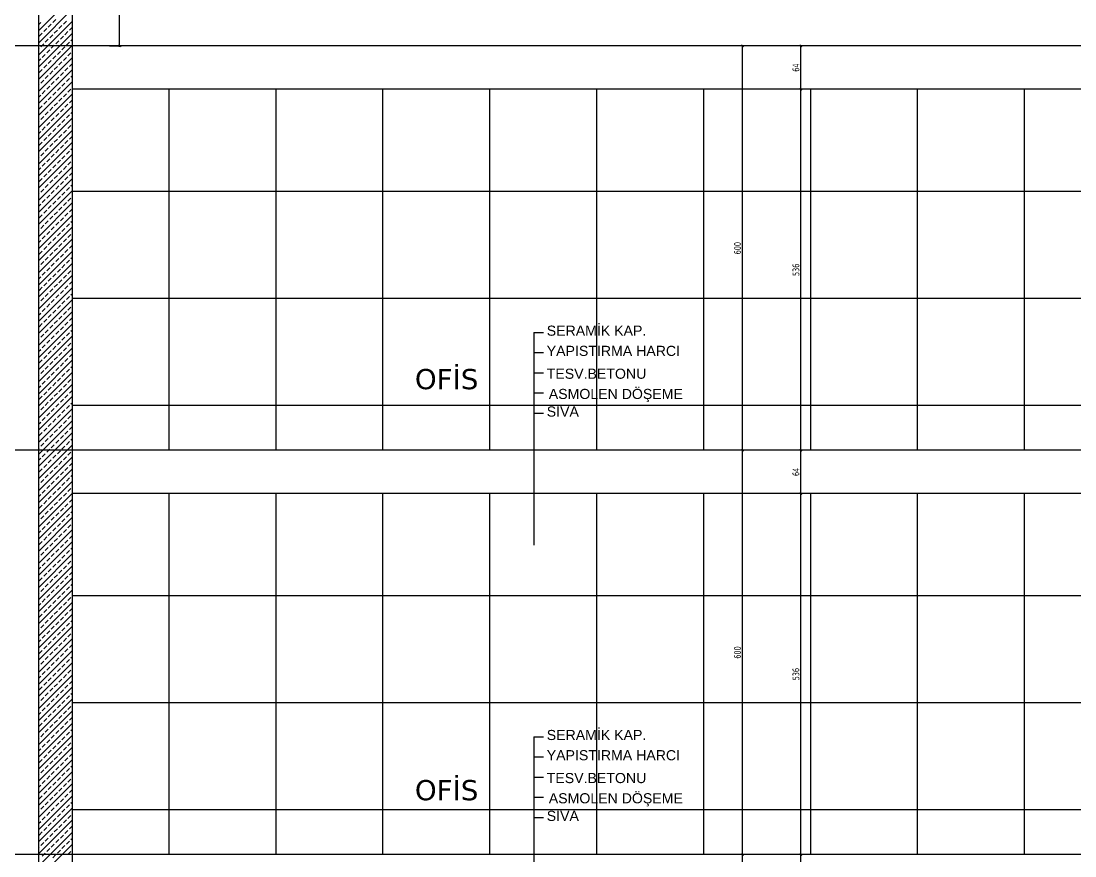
# Model space of a CAD drawing. Header units: millimetres. Extents: x 43168.9 to 43194.6, y -25545.1 to -25543.4.
# Drawn here: x 43183.7894 to 43184.1023, y -25544.0149 to -25543.7672 of the extents above; entities that cross this region are included whole.
import ezdxf
from ezdxf.enums import TextEntityAlignment as Align

# ---------------------------------------------------------------- set-up
doc = ezdxf.new("R2010")
doc.units = ezdxf.units.MM
doc.header["$LTSCALE"] = 200
doc.linetypes.add('kesit_$0$HIDDEN2', pattern=[0.1875, 0.125, -0.0625])
for name, color, linetype in [('gor-4_sgh', 17, 'Continuous'), ('kesit_$0$izd-alt_sgh', 8, 'kesit_$0$HIDDEN2'), ('kolon-b.a_sgh', 6, 'Continuous'), ('olcuic_sgh', 183, 'Continuous'), ('tarama-betonarme_sgh', 223, 'Continuous'), ('yazi-mahal_sgh', 12, 'Continuous'), ('yazi-malz_sgh', 7, 'Continuous')]:
    doc.layers.add(name, color=color, linetype=linetype)
doc.styles.add('1-200', font='arial.ttf', dxfattribs={"height": 60})
doc.styles.add('dim', font='VERDANA.TTF', dxfattribs={"width": 0.7})
doc.styles.add('text1', font='VERDANA.TTF')

msp = doc.modelspace()

# ---------------------------------------------------------------- linework, layer by layer
at = {"color": 0, "linetype": 'ByBlock', "lineweight": -2}
for p, q in [((43183.81839, -25543.77426), (43183.81899, -25543.77486)), ((43184.0039, -25543.77486), (43184.0033, -25543.77426)), ((43184.02125, -25543.77486), (43184.02065, -25543.77426)), ((43184.02125, -25543.78766), (43184.02065, -25543.78706)), ((43184.02065, -25543.78706), (43184.02125, -25543.78766)), ((43184.0039, -25543.89486), (43184.0033, -25543.89426)), ((43184.0033, -25543.89426), (43184.0039, -25543.89486)), ((43184.02125, -25543.89486), (43184.02065, -25543.89426)), ((43184.02065, -25543.89426), (43184.02125, -25543.89486)), ((43184.02125, -25543.90766), (43184.02065, -25543.90706)), ((43184.02065, -25543.90706), (43184.02125, -25543.90766)), ((43184.0039, -25544.01486), (43184.0033, -25544.01426)), ((43184.0033, -25544.01426), (43184.0039, -25544.01486)), ((43184.02125, -25544.01486), (43184.02065, -25544.01426)), ((43184.02065, -25544.01426), (43184.02125, -25544.01486))]:
    msp.add_line(p, q, dxfattribs=at)
at = {"layer": 'gor-4_sgh'}
for p, q in [((43184.17469, -25543.77456), (43183.80469, -25543.77456)), ((43184.17469, -25543.78736), (43183.80469, -25543.78736)), ((43183.83338, -25543.89456), (43183.83338, -25543.78736)), ((43183.86513, -25543.89456), (43183.86513, -25543.78736)), ((43183.89688, -25543.89456), (43183.89688, -25543.78736)), ((43183.92863, -25543.89456), (43183.92863, -25543.78736)), ((43183.96038, -25543.89456), (43183.96038, -25543.78736)), ((43183.99213, -25543.89456), (43183.99213, -25543.78736)), ((43184.02388, -25543.89456), (43184.02388, -25543.78736)), ((43184.05563, -25543.89456), (43184.05563, -25543.78736)), ((43184.08738, -25543.89456), (43184.08738, -25543.78736)), ((43184.17469, -25543.81775), (43183.80469, -25543.81775)), ((43184.17469, -25543.8495), (43183.80469, -25543.8495)), ((43184.17469, -25543.88125), (43183.80469, -25543.88125)), ((43184.17469, -25543.89456), (43183.80469, -25543.89456)), ((43184.17469, -25543.90736), (43183.80469, -25543.90736)), ((43183.83338, -25544.01456), (43183.83338, -25543.90736)), ((43183.86513, -25544.01456), (43183.86513, -25543.90736)), ((43183.89688, -25544.01456), (43183.89688, -25543.90736)), ((43183.92863, -25544.01456), (43183.92863, -25543.90736)), ((43183.96038, -25544.01456), (43183.96038, -25543.90736)), ((43183.99213, -25544.01456), (43183.99213, -25543.90736)), ((43184.02388, -25544.01456), (43184.02388, -25543.90736)), ((43184.05563, -25544.01456), (43184.05563, -25543.90736)), ((43184.08738, -25544.01456), (43184.08738, -25543.90736)), ((43184.17469, -25543.93775), (43183.80469, -25543.93775)), ((43184.17469, -25543.9695), (43183.80469, -25543.9695)), ((43184.17469, -25544.00125), (43183.80469, -25544.00125)), ((43184.17469, -25544.01456), (43183.80469, -25544.01456))]:
    msp.add_line(p, q, dxfattribs=at)
at = {"layer": 'kesit_$0$izd-alt_sgh'}
for p, q in [((43185.17869, -25543.77456), (43183.58059, -25543.77456)), ((43185.17869, -25543.89456), (43183.58059, -25543.89456)), ((43185.17869, -25544.01456), (43183.58059, -25544.01456))]:
    msp.add_line(p, q, dxfattribs=at)
at = {"layer": 'kolon-b.a_sgh'}
for p, q in [((43183.80469, -25544.58656), (43183.80469, -25543.72656)), ((43183.79469, -25544.80656), (43183.79469, -25543.73456))]:
    msp.add_line(p, q, dxfattribs=at)
at = {"layer": 'olcuic_sgh'}
for p, q in [((43183.81869, -25543.77481), (43183.81869, -25543.72631)), ((43183.81569, -25543.77456), (43183.81929, -25543.77456)), ((43184.0066, -25543.77456), (43184.003, -25543.77456)), ((43184.0036, -25543.89481), (43184.0036, -25543.77431)), ((43184.02395, -25543.77456), (43184.02035, -25543.77456)), ((43184.02095, -25543.78761), (43184.02095, -25543.77431)), ((43184.02395, -25543.78736), (43184.02035, -25543.78736)), ((43184.02395, -25543.78736), (43184.02035, -25543.78736)), ((43184.02095, -25543.89481), (43184.02095, -25543.78711)), ((43184.0066, -25543.89456), (43184.003, -25543.89456)), ((43184.0066, -25543.89456), (43184.003, -25543.89456)), ((43184.0036, -25544.01481), (43184.0036, -25543.89431)), ((43184.02395, -25543.89456), (43184.02035, -25543.89456)), ((43184.02395, -25543.89456), (43184.02035, -25543.89456)), ((43184.02095, -25543.90761), (43184.02095, -25543.89431)), ((43184.02395, -25543.90736), (43184.02035, -25543.90736)), ((43184.02395, -25543.90736), (43184.02035, -25543.90736)), ((43184.02095, -25544.01481), (43184.02095, -25543.90711)), ((43184.0066, -25544.01456), (43184.003, -25544.01456)), ((43184.0066, -25544.01456), (43184.003, -25544.01456)), ((43184.0036, -25544.13481), (43184.0036, -25544.01431)), ((43184.02395, -25544.01456), (43184.02035, -25544.01456)), ((43184.02395, -25544.01456), (43184.02035, -25544.01456)), ((43184.02095, -25544.02761), (43184.02095, -25544.01431))]:
    msp.add_line(p, q, dxfattribs=at)
at = {"layer": 'tarama-betonarme_sgh'}
for p, q in [((43183.79469, -25543.76999), (43183.80469, -25543.75999)), ((43183.79469, -25543.77358), (43183.80469, -25543.76358)), ((43183.79469, -25543.77717), (43183.80469, -25543.76717)), ((43183.79469, -25543.76819), (43183.79527, -25543.76762)), ((43183.79886, -25543.76762), (43183.79976, -25543.76672)), ((43183.802, -25543.76806), (43183.8029, -25543.76717)), ((43183.79469, -25543.78077), (43183.80469, -25543.77077)), ((43183.79482, -25543.77166), (43183.79572, -25543.77076)), ((43183.79617, -25543.77031), (43183.79706, -25543.76941)), ((43183.79751, -25543.76896), (43183.79841, -25543.76806)), ((43183.79931, -25543.77076), (43183.80021, -25543.76986)), ((43183.80066, -25543.76941), (43183.80156, -25543.76851)), ((43183.80245, -25543.77121), (43183.80335, -25543.77031)), ((43183.8038, -25543.76986), (43183.80469, -25543.76897)), ((43183.79527, -25543.7748), (43183.79617, -25543.7739)), ((43183.79662, -25543.77345), (43183.79751, -25543.77255)), ((43183.79796, -25543.77211), (43183.79886, -25543.77121)), ((43183.79976, -25543.7739), (43183.80066, -25543.773)), ((43183.80111, -25543.77255), (43183.802, -25543.77166)), ((43183.8029, -25543.77435), (43183.8038, -25543.77345)), ((43183.80425, -25543.773), (43183.80469, -25543.77256)), ((43183.79469, -25543.78436), (43183.80469, -25543.77436)), ((43183.79469, -25543.77538), (43183.79482, -25543.77525)), ((43183.79572, -25543.77794), (43183.79662, -25543.77705)), ((43183.79706, -25543.7766), (43183.79796, -25543.7757)), ((43183.79841, -25543.77525), (43183.79931, -25543.77435)), ((43183.80021, -25543.77705), (43183.80111, -25543.77615)), ((43183.80156, -25543.7757), (43183.80245, -25543.7748)), ((43183.80335, -25543.77749), (43183.80425, -25543.7766)), ((43183.79469, -25543.78795), (43183.80469, -25543.77795)), ((43183.79469, -25543.77897), (43183.79527, -25543.77839)), ((43183.79617, -25543.78109), (43183.79706, -25543.78019)), ((43183.79751, -25543.77974), (43183.79841, -25543.77884)), ((43183.79886, -25543.77839), (43183.79976, -25543.77749)), ((43183.80066, -25543.78019), (43183.80156, -25543.77929)), ((43183.802, -25543.77884), (43183.8029, -25543.77794)), ((43183.8038, -25543.78064), (43183.80469, -25543.77975)), ((43183.79469, -25543.79154), (43183.80469, -25543.78154)), ((43183.79482, -25543.78243), (43183.79572, -25543.78154)), ((43183.79662, -25543.78423), (43183.79751, -25543.78333)), ((43183.79796, -25543.78288), (43183.79886, -25543.78198)), ((43183.79931, -25543.78154), (43183.80021, -25543.78064)), ((43183.80111, -25543.78333), (43183.802, -25543.78243)), ((43183.80245, -25543.78198), (43183.80335, -25543.78109)), ((43183.80425, -25543.78378), (43183.80469, -25543.78334)), ((43183.79469, -25543.79513), (43183.80469, -25543.78513)), ((43183.79469, -25543.78615), (43183.79482, -25543.78603)), ((43183.79527, -25543.78558), (43183.79617, -25543.78468)), ((43183.79706, -25543.78737), (43183.79796, -25543.78647)), ((43183.79841, -25543.78603), (43183.79931, -25543.78513)), ((43183.79976, -25543.78468), (43183.80066, -25543.78378)), ((43183.80156, -25543.78647), (43183.80245, -25543.78558)), ((43183.8029, -25543.78513), (43183.8038, -25543.78423)), ((43183.79469, -25543.79873), (43183.80469, -25543.78873)), ((43183.79469, -25543.78975), (43183.79527, -25543.78917)), ((43183.79572, -25543.78872), (43183.79662, -25543.78782)), ((43183.79751, -25543.79052), (43183.79841, -25543.78962)), ((43183.79886, -25543.78917), (43183.79976, -25543.78827)), ((43183.80021, -25543.78782), (43183.80111, -25543.78692)), ((43183.802, -25543.78962), (43183.8029, -25543.78872)), ((43183.80335, -25543.78827), (43183.80425, -25543.78737)), ((43183.79469, -25543.80232), (43183.80469, -25543.79232)), ((43183.79482, -25543.79321), (43183.79572, -25543.79231)), ((43183.79617, -25543.79186), (43183.79706, -25543.79096)), ((43183.79796, -25543.79366), (43183.79886, -25543.79276)), ((43183.79931, -25543.79231), (43183.80021, -25543.79141)), ((43183.80066, -25543.79096), (43183.80156, -25543.79007)), ((43183.80245, -25543.79276), (43183.80335, -25543.79186)), ((43183.8038, -25543.79141), (43183.80469, -25543.79052)), ((43183.79469, -25543.80591), (43183.80469, -25543.79591)), ((43183.79527, -25543.79635), (43183.79617, -25543.79545)), ((43183.79662, -25543.79501), (43183.79751, -25543.79411)), ((43183.79841, -25543.7968), (43183.79931, -25543.7959)), ((43183.79976, -25543.79545), (43183.80066, -25543.79456)), ((43183.80111, -25543.79411), (43183.802, -25543.79321)), ((43183.8029, -25543.7959), (43183.8038, -25543.79501)), ((43183.80425, -25543.79456), (43183.80469, -25543.79412)), ((43183.79469, -25543.79693), (43183.79482, -25543.7968)), ((43183.79572, -25543.7995), (43183.79662, -25543.7986)), ((43183.79706, -25543.79815), (43183.79796, -25543.79725)), ((43183.80021, -25543.7986), (43183.80111, -25543.7977)), ((43183.80156, -25543.79725), (43183.80245, -25543.79635)), ((43183.80335, -25543.79905), (43183.80425, -25543.79815)), ((43183.79469, -25543.8095), (43183.80469, -25543.7995)), ((43183.79469, -25543.80052), (43183.79527, -25543.79994)), ((43183.79617, -25543.80264), (43183.79706, -25543.80174)), ((43183.79751, -25543.80129), (43183.79841, -25543.80039)), ((43183.79886, -25543.79994), (43183.79976, -25543.79905)), ((43183.80066, -25543.80174), (43183.80156, -25543.80084)), ((43183.802, -25543.80039), (43183.8029, -25543.7995)), ((43183.8038, -25543.80219), (43183.80469, -25543.8013)), ((43183.79469, -25543.8131), (43183.80469, -25543.8031)), ((43183.79482, -25543.80399), (43183.79572, -25543.80309)), ((43183.79662, -25543.80578), (43183.79751, -25543.80488)), ((43183.79796, -25543.80443), (43183.79886, -25543.80354)), ((43183.79931, -25543.80309), (43183.80021, -25543.80219)), ((43183.80111, -25543.80488), (43183.802, -25543.80399)), ((43183.80245, -25543.80354), (43183.80335, -25543.80264)), ((43183.80425, -25543.80533), (43183.80469, -25543.80489)), ((43183.79469, -25543.81669), (43183.80469, -25543.80669)), ((43183.79469, -25543.80771), (43183.79482, -25543.80758)), ((43183.79527, -25543.80713), (43183.79617, -25543.80623)), ((43183.79706, -25543.80892), (43183.79796, -25543.80803)), ((43183.79841, -25543.80758), (43183.79931, -25543.80668)), ((43183.79976, -25543.80623), (43183.80066, -25543.80533)), ((43183.80156, -25543.80803), (43183.80245, -25543.80713)), ((43183.8029, -25543.80668), (43183.8038, -25543.80578)), ((43183.79469, -25543.82028), (43183.80469, -25543.81028)), ((43183.79469, -25543.8113), (43183.79527, -25543.81072)), ((43183.79572, -25543.81027), (43183.79662, -25543.80937)), ((43183.79751, -25543.81207), (43183.79841, -25543.81117)), ((43183.79886, -25543.81072), (43183.79976, -25543.80982)), ((43183.80021, -25543.80937), (43183.80111, -25543.80848)), ((43183.802, -25543.81117), (43183.8029, -25543.81027)), ((43183.80335, -25543.80982), (43183.80425, -25543.80892)), ((43183.79469, -25543.82387), (43183.80469, -25543.81387)), ((43183.79482, -25543.81476), (43183.79572, -25543.81386)), ((43183.79617, -25543.81342), (43183.79706, -25543.81252)), ((43183.79796, -25543.81521), (43183.79886, -25543.81431)), ((43183.79931, -25543.81386), (43183.80021, -25543.81297)), ((43183.80066, -25543.81252), (43183.80156, -25543.81162)), ((43183.80245, -25543.81431), (43183.80335, -25543.81342)), ((43183.8038, -25543.81297), (43183.80469, -25543.81208)), ((43183.79469, -25543.82746), (43183.80469, -25543.81746)), ((43183.79527, -25543.81791), (43183.79617, -25543.81701)), ((43183.79662, -25543.81656), (43183.79751, -25543.81566)), ((43183.79841, -25543.81835), (43183.79931, -25543.81746)), ((43183.79976, -25543.81701), (43183.80066, -25543.81611)), ((43183.80111, -25543.81566), (43183.802, -25543.81476)), ((43183.8029, -25543.81746), (43183.8038, -25543.81656)), ((43183.80425, -25543.81611), (43183.80469, -25543.81567)), ((43183.79469, -25543.81848), (43183.79482, -25543.81835)), ((43183.79572, -25543.82105), (43183.79662, -25543.82015)), ((43183.79706, -25543.8197), (43183.79796, -25543.8188)), ((43183.79886, -25543.8215), (43183.79976, -25543.8206)), ((43183.80021, -25543.82015), (43183.80111, -25543.81925)), ((43183.80156, -25543.8188), (43183.80245, -25543.81791)), ((43183.80335, -25543.8206), (43183.80425, -25543.8197)), ((43183.79469, -25543.83106), (43183.80469, -25543.82106)), ((43183.79469, -25543.82208), (43183.79527, -25543.8215)), ((43183.79617, -25543.82419), (43183.79706, -25543.82329)), ((43183.79751, -25543.82284), (43183.79841, -25543.82195)), ((43183.79931, -25543.82464), (43183.80021, -25543.82374)), ((43183.80066, -25543.82329), (43183.80156, -25543.8224)), ((43183.802, -25543.82195), (43183.8029, -25543.82105)), ((43183.8038, -25543.82374), (43183.80469, -25543.82285)), ((43183.79469, -25543.83465), (43183.80469, -25543.82465)), ((43183.79482, -25543.82554), (43183.79572, -25543.82464)), ((43183.79662, -25543.82733), (43183.79751, -25543.82644)), ((43183.79796, -25543.82599), (43183.79886, -25543.82509)), ((43183.79976, -25543.82778), (43183.80066, -25543.82689)), ((43183.80111, -25543.82644), (43183.802, -25543.82554)), ((43183.80245, -25543.82509), (43183.80335, -25543.82419)), ((43183.80425, -25543.82689), (43183.80469, -25543.82644)), ((43183.79469, -25543.83824), (43183.80469, -25543.82824)), ((43183.79469, -25543.82926), (43183.79482, -25543.82913)), ((43183.79527, -25543.82868), (43183.79617, -25543.82778)), ((43183.79706, -25543.83048), (43183.79796, -25543.82958)), ((43183.79841, -25543.82913), (43183.79931, -25543.82823)), ((43183.80021, -25543.83093), (43183.80111, -25543.83003)), ((43183.80156, -25543.82958), (43183.80245, -25543.82868)), ((43183.8029, -25543.82823), (43183.8038, -25543.82733)), ((43183.79469, -25543.84183), (43183.80469, -25543.83183)), ((43183.79469, -25543.83285), (43183.79527, -25543.83227)), ((43183.79572, -25543.83182), (43183.79662, -25543.83093)), ((43183.79751, -25543.83362), (43183.79841, -25543.83272)), ((43183.79886, -25543.83227), (43183.79976, -25543.83138)), ((43183.80066, -25543.83407), (43183.80156, -25543.83317)), ((43183.802, -25543.83272), (43183.8029, -25543.83182)), ((43183.80335, -25543.83138), (43183.80425, -25543.83048)), ((43183.79469, -25543.84542), (43183.80469, -25543.83542)), ((43183.79482, -25543.83631), (43183.79572, -25543.83542)), ((43183.79617, -25543.83497), (43183.79706, -25543.83407)), ((43183.79796, -25543.83676), (43183.79886, -25543.83587)), ((43183.79931, -25543.83542), (43183.80021, -25543.83452)), ((43183.80111, -25543.83721), (43183.802, -25543.83631)), ((43183.80245, -25543.83587), (43183.80335, -25543.83497)), ((43183.8038, -25543.83452), (43183.80469, -25543.83363)), ((43183.79469, -25543.84902), (43183.80469, -25543.83902)), ((43183.79527, -25543.83946), (43183.79617, -25543.83856)), ((43183.79662, -25543.83811), (43183.79751, -25543.83721)), ((43183.79841, -25543.83991), (43183.79931, -25543.83901)), ((43183.79976, -25543.83856), (43183.80066, -25543.83766)), ((43183.80156, -25543.84036), (43183.80245, -25543.83946)), ((43183.8029, -25543.83901), (43183.8038, -25543.83811)), ((43183.80425, -25543.83766), (43183.80469, -25543.83722)), ((43183.79469, -25543.84004), (43183.79482, -25543.83991)), ((43183.79469, -25543.85261), (43183.80469, -25543.84261)), ((43183.79572, -25543.8426), (43183.79662, -25543.8417)), ((43183.79706, -25543.84125), (43183.79796, -25543.84036)), ((43183.79886, -25543.84305), (43183.79976, -25543.84215)), ((43183.80021, -25543.8417), (43183.80111, -25543.8408)), ((43183.802, -25543.8435), (43183.8029, -25543.8426)), ((43183.80335, -25543.84215), (43183.80425, -25543.84125)), ((43183.79469, -25543.84363), (43183.79527, -25543.84305)), ((43183.79617, -25543.84574), (43183.79706, -25543.84485)), ((43183.79751, -25543.8444), (43183.79841, -25543.8435)), ((43183.79931, -25543.84619), (43183.80021, -25543.84529)), ((43183.80066, -25543.84485), (43183.80156, -25543.84395)), ((43183.80245, -25543.84664), (43183.80335, -25543.84574)), ((43183.8038, -25543.84529), (43183.80469, -25543.8444)), ((43183.79469, -25543.8562), (43183.80469, -25543.8462)), ((43183.79482, -25543.84709), (43183.79572, -25543.84619)), ((43183.79662, -25543.84889), (43183.79751, -25543.84799)), ((43183.79796, -25543.84754), (43183.79886, -25543.84664)), ((43183.79976, -25543.84934), (43183.80066, -25543.84844)), ((43183.80111, -25543.84799), (43183.802, -25543.84709)), ((43183.8029, -25543.84979), (43183.8038, -25543.84889)), ((43183.80425, -25543.84844), (43183.80469, -25543.848)), ((43183.79469, -25543.85979), (43183.80469, -25543.84979)), ((43183.79469, -25543.85081), (43183.79482, -25543.85068)), ((43183.79527, -25543.85023), (43183.79617, -25543.84934)), ((43183.79706, -25543.85203), (43183.79796, -25543.85113)), ((43183.79841, -25543.85068), (43183.79931, -25543.84979)), ((43183.80021, -25543.85248), (43183.80111, -25543.85158)), ((43183.80156, -25543.85113), (43183.80245, -25543.85023)), ((43183.80335, -25543.85293), (43183.80425, -25543.85203)), ((43183.79469, -25543.86338), (43183.80469, -25543.85338)), ((43183.79469, -25543.8544), (43183.79527, -25543.85383)), ((43183.79572, -25543.85338), (43183.79662, -25543.85248)), ((43183.79751, -25543.85517), (43183.79841, -25543.85428)), ((43183.79886, -25543.85383), (43183.79976, -25543.85293)), ((43183.80066, -25543.85562), (43183.80156, -25543.85472)), ((43183.802, -25543.85428), (43183.8029, -25543.85338)), ((43183.8038, -25543.85607), (43183.80469, -25543.85518)), ((43183.79469, -25543.86698), (43183.80469, -25543.85698)), ((43183.79482, -25543.85787), (43183.79572, -25543.85697)), ((43183.79617, -25543.85652), (43183.79706, -25543.85562)), ((43183.79796, -25543.85832), (43183.79886, -25543.85742)), ((43183.79931, -25543.85697), (43183.80021, -25543.85607)), ((43183.80111, -25543.85877), (43183.802, -25543.85787)), ((43183.80245, -25543.85742), (43183.80335, -25543.85652)), ((43183.79469, -25543.87057), (43183.80469, -25543.86057)), ((43183.79469, -25543.86159), (43183.79482, -25543.86146)), ((43183.79527, -25543.86101), (43183.79617, -25543.86011)), ((43183.79662, -25543.85966), (43183.79751, -25543.85877)), ((43183.79841, -25543.86146), (43183.79931, -25543.86056)), ((43183.79976, -25543.86011), (43183.80066, -25543.85921)), ((43183.80156, -25543.86191), (43183.80245, -25543.86101)), ((43183.8029, -25543.86056), (43183.8038, -25543.85966)), ((43183.80425, -25543.85921), (43183.80469, -25543.85877)), ((43183.79469, -25543.87416), (43183.80469, -25543.86416)), ((43183.79469, -25543.86518), (43183.79527, -25543.8646)), ((43183.79572, -25543.86415), (43183.79662, -25543.86326)), ((43183.79706, -25543.86281), (43183.79796, -25543.86191)), ((43183.79886, -25543.8646), (43183.79976, -25543.8637)), ((43183.80021, -25543.86326), (43183.80111, -25543.86236)), ((43183.802, -25543.86505), (43183.8029, -25543.86415)), ((43183.80335, -25543.8637), (43183.80425, -25543.86281)), ((43183.79469, -25543.87775), (43183.80469, -25543.86775)), ((43183.79482, -25543.86864), (43183.79572, -25543.86775)), ((43183.79617, -25543.8673), (43183.79706, -25543.8664)), ((43183.79751, -25543.86595), (43183.79841, -25543.86505)), ((43183.79931, -25543.86775), (43183.80021, -25543.86685)), ((43183.80066, -25543.8664), (43183.80156, -25543.8655)), ((43183.80245, -25543.86819), (43183.80335, -25543.8673)), ((43183.8038, -25543.86685), (43183.80469, -25543.86596)), ((43183.79527, -25543.87179), (43183.79617, -25543.87089)), ((43183.79662, -25543.87044), (43183.79751, -25543.86954)), ((43183.79796, -25543.86909), (43183.79886, -25543.86819)), ((43183.79976, -25543.87089), (43183.80066, -25543.86999)), ((43183.80111, -25543.86954), (43183.802, -25543.86864)), ((43183.8029, -25543.87134), (43183.8038, -25543.87044)), ((43183.80425, -25543.86999), (43183.80469, -25543.86955)), ((43183.79469, -25543.88135), (43183.80469, -25543.87135)), ((43183.79469, -25543.87236), (43183.79482, -25543.87224)), ((43183.79572, -25543.87493), (43183.79662, -25543.87403)), ((43183.79706, -25543.87358), (43183.79796, -25543.87268)), ((43183.79841, -25543.87224), (43183.79931, -25543.87134)), ((43183.80021, -25543.87403), (43183.80111, -25543.87313)), ((43183.80156, -25543.87268), (43183.80245, -25543.87179)), ((43183.80335, -25543.87448), (43183.80425, -25543.87358)), ((43183.79469, -25543.88494), (43183.80469, -25543.87494)), ((43183.79469, -25543.87596), (43183.79527, -25543.87538)), ((43183.79617, -25543.87807), (43183.79706, -25543.87717)), ((43183.79751, -25543.87673), (43183.79841, -25543.87583)), ((43183.79886, -25543.87538), (43183.79976, -25543.87448)), ((43183.80066, -25543.87717), (43183.80156, -25543.87628)), ((43183.802, -25543.87583), (43183.8029, -25543.87493)), ((43183.8038, -25543.87762), (43183.80469, -25543.87673)), ((43183.79469, -25543.88853), (43183.80469, -25543.87853)), ((43183.79482, -25543.87942), (43183.79572, -25543.87852)), ((43183.79662, -25543.88122), (43183.79751, -25543.88032)), ((43183.79796, -25543.87987), (43183.79886, -25543.87897)), ((43183.79931, -25543.87852), (43183.80021, -25543.87762)), ((43183.80111, -25543.88032), (43183.802, -25543.87942)), ((43183.80245, -25543.87897), (43183.80335, -25543.87807)), ((43183.80425, -25543.88077), (43183.80469, -25543.88033)), ((43183.79469, -25543.89212), (43183.80469, -25543.88212)), ((43183.79469, -25543.88314), (43183.79482, -25543.88301)), ((43183.79527, -25543.88256), (43183.79617, -25543.88166)), ((43183.79706, -25543.88436), (43183.79796, -25543.88346)), ((43183.79841, -25543.88301), (43183.79931, -25543.88211)), ((43183.79976, -25543.88166), (43183.80066, -25543.88077)), ((43183.80156, -25543.88346), (43183.80245, -25543.88256)), ((43183.8029, -25543.88211), (43183.8038, -25543.88122)), ((43183.79469, -25543.89571), (43183.80469, -25543.88571)), ((43183.79469, -25543.88673), (43183.79527, -25543.88616)), ((43183.79572, -25543.88571), (43183.79662, -25543.88481)), ((43183.79751, -25543.8875), (43183.79841, -25543.8866)), ((43183.79886, -25543.88616), (43183.79976, -25543.88526)), ((43183.80021, -25543.88481), (43183.80111, -25543.88391)), ((43183.802, -25543.8866), (43183.8029, -25543.88571)), ((43183.80335, -25543.88526), (43183.80425, -25543.88436)), ((43183.79469, -25543.89931), (43183.80469, -25543.88931)), ((43183.79482, -25543.8902), (43183.79572, -25543.8893)), ((43183.79617, -25543.88885), (43183.79706, -25543.88795)), ((43183.79796, -25543.89065), (43183.79886, -25543.88975)), ((43183.79931, -25543.8893), (43183.80021, -25543.8884)), ((43183.80066, -25543.88795), (43183.80156, -25543.88705)), ((43183.80245, -25543.88975), (43183.80335, -25543.88885)), ((43183.8038, -25543.8884), (43183.80469, -25543.88751)), ((43183.79469, -25543.9029), (43183.80469, -25543.8929)), ((43183.79527, -25543.89334), (43183.79617, -25543.89244)), ((43183.79662, -25543.89199), (43183.79751, -25543.89109)), ((43183.79841, -25543.89379), (43183.79931, -25543.89289)), ((43183.79976, -25543.89244), (43183.80066, -25543.89154)), ((43183.80111, -25543.89109), (43183.802, -25543.8902)), ((43183.8029, -25543.89289), (43183.8038, -25543.89199)), ((43183.80425, -25543.89154), (43183.80469, -25543.8911)), ((43183.79469, -25543.89392), (43183.79482, -25543.89379)), ((43183.79572, -25543.89648), (43183.79662, -25543.89558)), ((43183.79706, -25543.89514), (43183.79796, -25543.89424)), ((43183.79886, -25543.89693), (43183.79976, -25543.89603)), ((43183.80021, -25543.89558), (43183.80111, -25543.89469)), ((43183.80156, -25543.89424), (43183.80245, -25543.89334)), ((43183.80335, -25543.89603), (43183.80425, -25543.89514)), ((43183.79469, -25543.90649), (43183.80469, -25543.89649)), ((43183.79469, -25543.89751), (43183.79527, -25543.89693)), ((43183.79617, -25543.89963), (43183.79706, -25543.89873)), ((43183.79751, -25543.89828), (43183.79841, -25543.89738)), ((43183.80066, -25543.89873), (43183.80156, -25543.89783)), ((43183.802, -25543.89738), (43183.8029, -25543.89648)), ((43183.8038, -25543.89918), (43183.80469, -25543.89829)), ((43183.79469, -25543.91008), (43183.80469, -25543.90008)), ((43183.79482, -25543.90097), (43183.79572, -25543.90007)), ((43183.79662, -25543.90277), (43183.79751, -25543.90187)), ((43183.79796, -25543.90142), (43183.79886, -25543.90052)), ((43183.79931, -25543.90007), (43183.80021, -25543.89918)), ((43183.80111, -25543.90187), (43183.802, -25543.90097)), ((43183.80245, -25543.90052), (43183.80335, -25543.89963)), ((43183.80425, -25543.90232), (43183.80469, -25543.90188)), ((43183.79469, -25543.91367), (43183.80469, -25543.90367)), ((43183.79469, -25543.90469), (43183.79482, -25543.90456)), ((43183.79527, -25543.90412), (43183.79617, -25543.90322)), ((43183.79706, -25543.90591), (43183.79796, -25543.90501)), ((43183.79841, -25543.90456), (43183.79931, -25543.90367)), ((43183.79976, -25543.90322), (43183.80066, -25543.90232)), ((43183.80156, -25543.90501), (43183.80245, -25543.90412)), ((43183.8029, -25543.90367), (43183.8038, -25543.90277)), ((43183.79469, -25543.91727), (43183.80469, -25543.90727)), ((43183.79469, -25543.90829), (43183.79527, -25543.90771)), ((43183.79572, -25543.90726), (43183.79662, -25543.90636)), ((43183.79751, -25543.90905), (43183.79841, -25543.90816)), ((43183.79886, -25543.90771), (43183.79976, -25543.90681)), ((43183.80021, -25543.90636), (43183.80111, -25543.90546)), ((43183.802, -25543.90816), (43183.8029, -25543.90726)), ((43183.80335, -25543.90681), (43183.80425, -25543.90591)), ((43183.79469, -25543.92086), (43183.80469, -25543.91086)), ((43183.79482, -25543.91175), (43183.79572, -25543.91085)), ((43183.79617, -25543.9104), (43183.79706, -25543.9095)), ((43183.79796, -25543.9122), (43183.79886, -25543.9113)), ((43183.79931, -25543.91085), (43183.80021, -25543.90995)), ((43183.80066, -25543.9095), (43183.80156, -25543.90861)), ((43183.80245, -25543.9113), (43183.80335, -25543.9104)), ((43183.8038, -25543.90995), (43183.80469, -25543.90906)), ((43183.79469, -25543.92445), (43183.80469, -25543.91445)), ((43183.79527, -25543.91489), (43183.79617, -25543.91399)), ((43183.79662, -25543.91354), (43183.79751, -25543.91265)), ((43183.79841, -25543.91534), (43183.79931, -25543.91444)), ((43183.79976, -25543.91399), (43183.80066, -25543.9131)), ((43183.80111, -25543.91265), (43183.802, -25543.91175)), ((43183.8029, -25543.91444), (43183.8038, -25543.91354)), ((43183.80425, -25543.9131), (43183.80469, -25543.91265)), ((43183.79469, -25543.91547), (43183.79482, -25543.91534)), ((43183.79572, -25543.91804), (43183.79662, -25543.91714)), ((43183.79706, -25543.91669), (43183.79796, -25543.91579)), ((43183.79886, -25543.91848), (43183.79976, -25543.91759)), ((43183.80021, -25543.91714), (43183.80111, -25543.91624)), ((43183.80156, -25543.91579), (43183.80245, -25543.91489)), ((43183.80335, -25543.91759), (43183.80425, -25543.91669)), ((43183.79469, -25543.92804), (43183.80469, -25543.91804)), ((43183.79469, -25543.91906), (43183.79527, -25543.91848)), ((43183.79617, -25543.92118), (43183.79706, -25543.92028)), ((43183.79751, -25543.91983), (43183.79841, -25543.91893)), ((43183.79931, -25543.92163), (43183.80021, -25543.92073)), ((43183.80066, -25543.92028), (43183.80156, -25543.91938)), ((43183.802, -25543.91893), (43183.8029, -25543.91804)), ((43183.8038, -25543.92073), (43183.80469, -25543.91984)), ((43183.79469, -25543.93163), (43183.80469, -25543.92163)), ((43183.79482, -25543.92253), (43183.79572, -25543.92163)), ((43183.79662, -25543.92432), (43183.79751, -25543.92342)), ((43183.79796, -25543.92297), (43183.79886, -25543.92208)), ((43183.79976, -25543.92477), (43183.80066, -25543.92387)), ((43183.80111, -25543.92342), (43183.802, -25543.92253)), ((43183.80245, -25543.92208), (43183.80335, -25543.92118)), ((43183.80425, -25543.92387), (43183.80469, -25543.92343)), ((43183.79469, -25543.93523), (43183.80469, -25543.92523)), ((43183.79469, -25543.92625), (43183.79482, -25543.92612)), ((43183.79527, -25543.92567), (43183.79617, -25543.92477)), ((43183.79706, -25543.92746), (43183.79796, -25543.92657)), ((43183.79841, -25543.92612), (43183.79931, -25543.92522)), ((43183.80021, -25543.92791), (43183.80111, -25543.92702)), ((43183.80156, -25543.92657), (43183.80245, -25543.92567)), ((43183.8029, -25543.92522), (43183.8038, -25543.92432)), ((43183.79469, -25543.93882), (43183.80469, -25543.92882)), ((43183.79469, -25543.92984), (43183.79527, -25543.92926)), ((43183.79572, -25543.92881), (43183.79662, -25543.92791)), ((43183.79751, -25543.93061), (43183.79841, -25543.92971)), ((43183.79886, -25543.92926), (43183.79976, -25543.92836)), ((43183.80066, -25543.93106), (43183.80156, -25543.93016)), ((43183.802, -25543.92971), (43183.8029, -25543.92881)), ((43183.80335, -25543.92836), (43183.80425, -25543.92746)), ((43183.79469, -25543.94241), (43183.80469, -25543.93241)), ((43183.79482, -25543.9333), (43183.79572, -25543.9324)), ((43183.79617, -25543.93195), (43183.79706, -25543.93106)), ((43183.79796, -25543.93375), (43183.79886, -25543.93285)), ((43183.79931, -25543.9324), (43183.80021, -25543.93151)), ((43183.80111, -25543.9342), (43183.802, -25543.9333)), ((43183.80245, -25543.93285), (43183.80335, -25543.93195)), ((43183.8038, -25543.93151), (43183.80469, -25543.93061)), ((43183.79469, -25543.946), (43183.80469, -25543.936)), ((43183.79527, -25543.93644), (43183.79617, -25543.93555)), ((43183.79662, -25543.9351), (43183.79751, -25543.9342)), ((43183.79841, -25543.93689), (43183.79931, -25543.936)), ((43183.79976, -25543.93555), (43183.80066, -25543.93465)), ((43183.80156, -25543.93734), (43183.80245, -25543.93644)), ((43183.8029, -25543.936), (43183.8038, -25543.9351)), ((43183.80425, -25543.93465), (43183.80469, -25543.93421)), ((43183.79469, -25543.93702), (43183.79482, -25543.93689)), ((43183.79469, -25543.9496), (43183.80469, -25543.9396)), ((43183.79572, -25543.93959), (43183.79662, -25543.93869)), ((43183.79706, -25543.93824), (43183.79796, -25543.93734)), ((43183.79886, -25543.94004), (43183.79976, -25543.93914)), ((43183.80021, -25543.93869), (43183.80111, -25543.93779)), ((43183.802, -25543.94049), (43183.8029, -25543.93959)), ((43183.80335, -25543.93914), (43183.80425, -25543.93824)), ((43183.79469, -25543.94061), (43183.79527, -25543.94004)), ((43183.79617, -25543.94273), (43183.79706, -25543.94183)), ((43183.79751, -25543.94138), (43183.79841, -25543.94049)), ((43183.79931, -25543.94318), (43183.80021, -25543.94228)), ((43183.80066, -25543.94183), (43183.80156, -25543.94093)), ((43183.80245, -25543.94363), (43183.80335, -25543.94273)), ((43183.8038, -25543.94228), (43183.80469, -25543.94139)), ((43183.79469, -25543.95319), (43183.80469, -25543.94319)), ((43183.79482, -25543.94408), (43183.79572, -25543.94318)), ((43183.79662, -25543.94587), (43183.79751, -25543.94498)), ((43183.79796, -25543.94453), (43183.79886, -25543.94363)), ((43183.79976, -25543.94632), (43183.80066, -25543.94542)), ((43183.80111, -25543.94498), (43183.802, -25543.94408)), ((43183.8029, -25543.94677), (43183.8038, -25543.94587)), ((43183.80425, -25543.94542), (43183.80469, -25543.94498)), ((43183.79469, -25543.95678), (43183.80469, -25543.94678)), ((43183.79469, -25543.9478), (43183.79482, -25543.94767)), ((43183.79527, -25543.94722), (43183.79617, -25543.94632)), ((43183.79706, -25543.94902), (43183.79796, -25543.94812)), ((43183.79841, -25543.94767), (43183.79931, -25543.94677)), ((43183.80021, -25543.94947), (43183.80111, -25543.94857)), ((43183.80156, -25543.94812), (43183.80245, -25543.94722)), ((43183.80335, -25543.94991), (43183.80425, -25543.94902)), ((43183.79469, -25543.96037), (43183.80469, -25543.95037)), ((43183.79469, -25543.95139), (43183.79527, -25543.95081)), ((43183.79572, -25543.95036), (43183.79662, -25543.94947)), ((43183.79751, -25543.95216), (43183.79841, -25543.95126)), ((43183.79886, -25543.95081), (43183.79976, -25543.94991)), ((43183.80066, -25543.95261), (43183.80156, -25543.95171)), ((43183.802, -25543.95126), (43183.8029, -25543.95036)), ((43183.8038, -25543.95306), (43183.80469, -25543.95217)), ((43183.79469, -25543.96396), (43183.80469, -25543.95396)), ((43183.79482, -25543.95485), (43183.79572, -25543.95396)), ((43183.79617, -25543.95351), (43183.79706, -25543.95261)), ((43183.79796, -25543.9553), (43183.79886, -25543.95441)), ((43183.79931, -25543.95396), (43183.80021, -25543.95306)), ((43183.80111, -25543.95575), (43183.802, -25543.95485)), ((43183.80245, -25543.95441), (43183.80335, -25543.95351)), ((43183.79469, -25543.96756), (43183.80469, -25543.95756)), ((43183.79469, -25543.95858), (43183.79482, -25543.95845)), ((43183.79527, -25543.958), (43183.79617, -25543.9571)), ((43183.79662, -25543.95665), (43183.79751, -25543.95575)), ((43183.79841, -25543.95845), (43183.79931, -25543.95755)), ((43183.79976, -25543.9571), (43183.80066, -25543.9562)), ((43183.80156, -25543.9589), (43183.80245, -25543.958)), ((43183.8029, -25543.95755), (43183.8038, -25543.95665)), ((43183.80425, -25543.9562), (43183.80469, -25543.95576)), ((43183.79469, -25543.97115), (43183.80469, -25543.96115)), ((43183.79469, -25543.96217), (43183.79527, -25543.96159)), ((43183.79572, -25543.96114), (43183.79662, -25543.96024)), ((43183.79706, -25543.95979), (43183.79796, -25543.9589)), ((43183.79886, -25543.96159), (43183.79976, -25543.96069)), ((43183.80021, -25543.96024), (43183.80111, -25543.95934)), ((43183.802, -25543.96204), (43183.8029, -25543.96114)), ((43183.80335, -25543.96069), (43183.80425, -25543.95979)), ((43183.79469, -25543.97474), (43183.80469, -25543.96474)), ((43183.79482, -25543.96563), (43183.79572, -25543.96473)), ((43183.79617, -25543.96428), (43183.79706, -25543.96339)), ((43183.79751, -25543.96294), (43183.79841, -25543.96204)), ((43183.79931, -25543.96473), (43183.80021, -25543.96383)), ((43183.80066, -25543.96339), (43183.80156, -25543.96249)), ((43183.80245, -25543.96518), (43183.80335, -25543.96428)), ((43183.8038, -25543.96383), (43183.80469, -25543.96294)), ((43183.79527, -25543.96877), (43183.79617, -25543.96788)), ((43183.79662, -25543.96743), (43183.79751, -25543.96653)), ((43183.79796, -25543.96608), (43183.79886, -25543.96518)), ((43183.79976, -25543.96788), (43183.80066, -25543.96698)), ((43183.80111, -25543.96653), (43183.802, -25543.96563)), ((43183.8029, -25543.96832), (43183.8038, -25543.96743)), ((43183.80425, -25543.96698), (43183.80469, -25543.96654)), ((43183.79469, -25543.97833), (43183.80469, -25543.96833)), ((43183.79469, -25543.96935), (43183.79482, -25543.96922)), ((43183.79572, -25543.97192), (43183.79662, -25543.97102)), ((43183.79706, -25543.97057), (43183.79796, -25543.96967)), ((43183.79841, -25543.96922), (43183.79931, -25543.96832)), ((43183.80021, -25543.97102), (43183.80111, -25543.97012)), ((43183.80156, -25543.96967), (43183.80245, -25543.96877)), ((43183.80335, -25543.97147), (43183.80425, -25543.97057)), ((43183.79469, -25543.98192), (43183.80469, -25543.97192)), ((43183.79469, -25543.97294), (43183.79527, -25543.97237)), ((43183.79617, -25543.97506), (43183.79706, -25543.97416)), ((43183.79751, -25543.97371), (43183.79841, -25543.97281)), ((43183.79886, -25543.97237), (43183.79976, -25543.97147)), ((43183.80066, -25543.97416), (43183.80156, -25543.97326)), ((43183.802, -25543.97281), (43183.8029, -25543.97192)), ((43183.8038, -25543.97461), (43183.80469, -25543.97372)), ((43183.79469, -25543.98552), (43183.80469, -25543.97552)), ((43183.79482, -25543.97641), (43183.79572, -25543.97551)), ((43183.79662, -25543.9782), (43183.79751, -25543.9773)), ((43183.79796, -25543.97686), (43183.79886, -25543.97596)), ((43183.79931, -25543.97551), (43183.80021, -25543.97461)), ((43183.80111, -25543.9773), (43183.802, -25543.97641)), ((43183.80245, -25543.97596), (43183.80335, -25543.97506)), ((43183.80425, -25543.97775), (43183.80469, -25543.97731)), ((43183.79469, -25543.98911), (43183.80469, -25543.97911)), ((43183.79469, -25543.98013), (43183.79482, -25543.98)), ((43183.79527, -25543.97955), (43183.79617, -25543.97865)), ((43183.79706, -25543.98135), (43183.79796, -25543.98045)), ((43183.79841, -25543.98), (43183.79931, -25543.9791)), ((43183.79976, -25543.97865), (43183.80066, -25543.97775)), ((43183.80156, -25543.98045), (43183.80245, -25543.97955)), ((43183.8029, -25543.9791), (43183.8038, -25543.9782)), ((43183.79469, -25543.9927), (43183.80469, -25543.9827)), ((43183.79469, -25543.98372), (43183.79527, -25543.98314)), ((43183.79572, -25543.98269), (43183.79662, -25543.98179)), ((43183.79751, -25543.98449), (43183.79841, -25543.98359)), ((43183.79886, -25543.98314), (43183.79976, -25543.98224)), ((43183.80021, -25543.98179), (43183.80111, -25543.9809)), ((43183.802, -25543.98359), (43183.8029, -25543.98269)), ((43183.80335, -25543.98224), (43183.80425, -25543.98135)), ((43183.79469, -25543.99629), (43183.80469, -25543.98629)), ((43183.79482, -25543.98718), (43183.79572, -25543.98628)), ((43183.79617, -25543.98584), (43183.79706, -25543.98494)), ((43183.79796, -25543.98763), (43183.79886, -25543.98673)), ((43183.79931, -25543.98628), (43183.80021, -25543.98539)), ((43183.80066, -25543.98494), (43183.80156, -25543.98404)), ((43183.80245, -25543.98673), (43183.80335, -25543.98584)), ((43183.8038, -25543.98539), (43183.80469, -25543.9845)), ((43183.79469, -25543.99988), (43183.80469, -25543.98988)), ((43183.79527, -25543.99033), (43183.79617, -25543.98943)), ((43183.79662, -25543.98898), (43183.79751, -25543.98808)), ((43183.79841, -25543.99078), (43183.79931, -25543.98988)), ((43183.79976, -25543.98943), (43183.80066, -25543.98853)), ((43183.80111, -25543.98808), (43183.802, -25543.98718)), ((43183.8029, -25543.98988), (43183.8038, -25543.98898)), ((43183.80425, -25543.98853), (43183.80469, -25543.98809)), ((43183.79469, -25543.9909), (43183.79482, -25543.99078)), ((43183.79572, -25543.99347), (43183.79662, -25543.99257)), ((43183.79706, -25543.99212), (43183.79796, -25543.99122)), ((43183.79886, -25543.99392), (43183.79976, -25543.99302)), ((43183.80021, -25543.99257), (43183.80111, -25543.99167)), ((43183.80156, -25543.99122), (43183.80245, -25543.99033)), ((43183.80335, -25543.99302), (43183.80425, -25543.99212)), ((43183.79469, -25544.00348), (43183.80469, -25543.99348)), ((43183.79469, -25543.9945), (43183.79527, -25543.99392)), ((43183.79617, -25543.99661), (43183.79706, -25543.99571)), ((43183.79751, -25543.99527), (43183.79841, -25543.99437)), ((43183.79931, -25543.99706), (43183.80021, -25543.99616)), ((43183.80066, -25543.99571), (43183.80156, -25543.99482)), ((43183.802, -25543.99437), (43183.8029, -25543.99347)), ((43183.8038, -25543.99616), (43183.80469, -25543.99527)), ((43183.79469, -25544.00707), (43183.80469, -25543.99707)), ((43183.79482, -25543.99796), (43183.79572, -25543.99706)), ((43183.79662, -25543.99976), (43183.79751, -25543.99886)), ((43183.79796, -25543.99841), (43183.79886, -25543.99751)), ((43183.80111, -25543.99886), (43183.802, -25543.99796)), ((43183.80245, -25543.99751), (43183.80335, -25543.99661)), ((43183.80425, -25543.99931), (43183.80469, -25543.99886)), ((43183.79469, -25544.01066), (43183.80469, -25544.00066)), ((43183.79469, -25544.00168), (43183.79482, -25544.00155)), ((43183.79527, -25544.0011), (43183.79617, -25544.0002)), ((43183.79706, -25544.0029), (43183.79796, -25544.002)), ((43183.79841, -25544.00155), (43183.79931, -25544.00065)), ((43183.79976, -25544.0002), (43183.80066, -25543.99931)), ((43183.80156, -25544.002), (43183.80245, -25544.0011)), ((43183.8029, -25544.00065), (43183.8038, -25543.99976)), ((43183.79469, -25544.01425), (43183.80469, -25544.00425)), ((43183.79469, -25544.00527), (43183.79527, -25544.00469)), ((43183.79572, -25544.00425), (43183.79662, -25544.00335)), ((43183.79751, -25544.00604), (43183.79841, -25544.00514)), ((43183.79886, -25544.00469), (43183.79976, -25544.0038)), ((43183.80021, -25544.00335), (43183.80111, -25544.00245)), ((43183.802, -25544.00514), (43183.8029, -25544.00425)), ((43183.80335, -25544.0038), (43183.80425, -25544.0029)), ((43183.79469, -25544.01785), (43183.80469, -25544.00785)), ((43183.79482, -25544.00874), (43183.79572, -25544.00784)), ((43183.79617, -25544.00739), (43183.79706, -25544.00649)), ((43183.79796, -25544.00918), (43183.79886, -25544.00829)), ((43183.79931, -25544.00784), (43183.80021, -25544.00694)), ((43183.80066, -25544.00649), (43183.80156, -25544.00559)), ((43183.80245, -25544.00829), (43183.80335, -25544.00739)), ((43183.8038, -25544.00694), (43183.80469, -25544.00605)), ((43183.79469, -25544.02144), (43183.80469, -25544.01144)), ((43183.79527, -25544.01188), (43183.79617, -25544.01098)), ((43183.79662, -25544.01053), (43183.79751, -25544.00963)), ((43183.79841, -25544.01233), (43183.79931, -25544.01143)), ((43183.79976, -25544.01098), (43183.80066, -25544.01008)), ((43183.80111, -25544.00963), (43183.802, -25544.00874)), ((43183.8029, -25544.01143), (43183.8038, -25544.01053)), ((43183.80425, -25544.01008), (43183.80469, -25544.00964)), ((43183.79469, -25544.01246), (43183.79482, -25544.01233)), ((43183.79572, -25544.01502), (43183.79662, -25544.01412)), ((43183.79706, -25544.01367), (43183.79796, -25544.01278)), ((43183.79886, -25544.01547), (43183.79976, -25544.01457)), ((43183.80021, -25544.01412), (43183.80111, -25544.01323)), ((43183.80156, -25544.01278), (43183.80245, -25544.01188)), ((43183.80335, -25544.01457), (43183.80425, -25544.01367))]:
    msp.add_line(p, q, dxfattribs=at)
at = {"layer": 'yazi-malz_sgh'}
for p, q in [((43183.94171, -25543.85955), (43183.94451, -25543.85955)), ((43183.94171, -25543.85955), (43183.94171, -25543.92271)), ((43183.94171, -25543.86555), (43183.94451, -25543.86555)), ((43183.94171, -25543.87155), (43183.94451, -25543.87155)), ((43183.94171, -25543.87755), (43183.94451, -25543.87755)), ((43183.94171, -25543.88355), (43183.94451, -25543.88355)), ((43183.94171, -25543.97955), (43183.94451, -25543.97955)), ((43183.94171, -25543.97955), (43183.94171, -25544.04271)), ((43183.94171, -25543.98555), (43183.94451, -25543.98555)), ((43183.94171, -25543.99155), (43183.94451, -25543.99155)), ((43183.94171, -25543.99755), (43183.94451, -25543.99755)), ((43183.94171, -25544.00355), (43183.94451, -25544.00355))]:
    msp.add_line(p, q, dxfattribs=at)

# ---------------------------------------------------------------- texts
at = {"layer": 'olcuic_sgh', "color": 2, "style": 'dim', "width": 0.7}
for s, p in [('64', (43184.02049, -25543.7822)), ('600', (43184.00314, -25543.8364)), ('536', (43184.02049, -25543.84283)), ('64', (43184.02049, -25543.9022)), ('600', (43184.00314, -25543.9564)), ('536', (43184.02049, -25543.96283))]:
    msp.add_text(s, height=0.002, rotation=90, dxfattribs=at).set_placement(p)
at = {"layer": 'yazi-mahal_sgh', "style": 'text1'}
for p in [(43183.92522, -25543.87642), (43183.92522, -25543.99842)]:
    msp.add_text('OFİS', height=0.006, dxfattribs=at).set_placement(p, align=Align.RIGHT)
at = {"layer": 'yazi-malz_sgh', "style": '1-200'}
for s, p in [('SERAMİK KAP.', (43183.94551, -25543.86055)), ('YAPISTIRMA HARCI', (43183.94551, -25543.86655)), ('TESV.BETONU', (43183.94551, -25543.87333)), ('ASMOLEN DÖŞEME', (43183.94612, -25543.87933)), ('SIVA', (43183.94551, -25543.88455)), ('SERAMİK KAP.', (43183.94551, -25543.98055)), ('YAPISTIRMA HARCI', (43183.94551, -25543.98655)), ('TESV.BETONU', (43183.94551, -25543.99333)), ('ASMOLEN DÖŞEME', (43183.94612, -25543.99933)), ('SIVA', (43183.94551, -25544.00455))]:
    msp.add_text(s, height=0.003, rotation=360, dxfattribs=at).set_placement(p)

doc.saveas('drawing.dxf')
